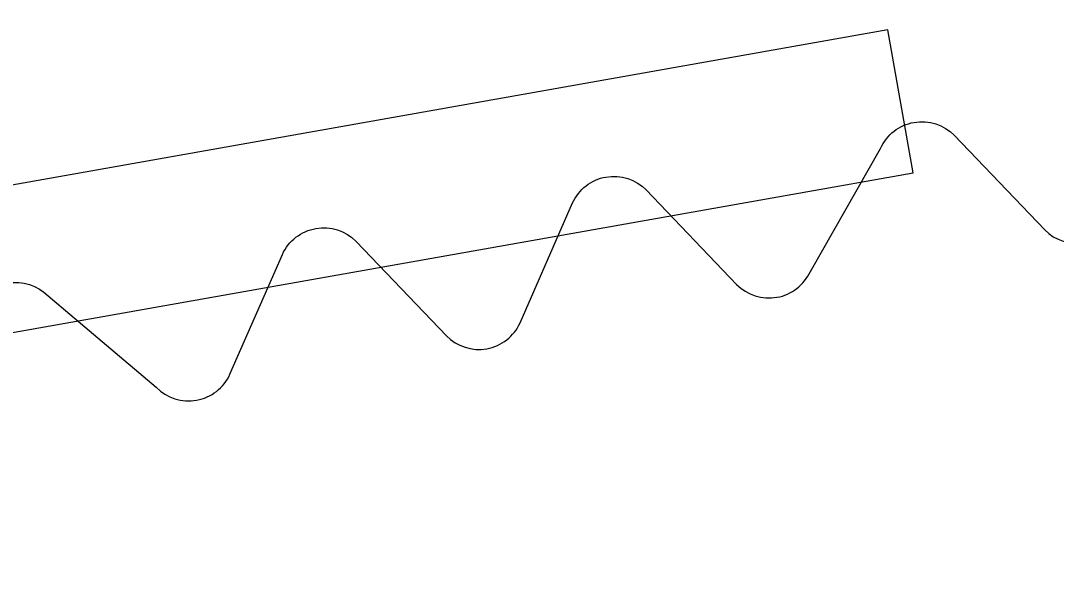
# Model space of a CAD drawing. Header units: millimetres. Extents: x -391859 to 9713180, y -178574 to 166066.
# Drawn here: x -194438.03 to -194431.06, y 106329.3 to 106333.09 of the extents above; entities that cross this region are included whole.
import ezdxf
from ezdxf import colors
from ezdxf.entities.mleader import LeaderData, LeaderLine
from ezdxf.math import Vec2, Vec3

# ---------------------------------------------------------------- set-up
doc = ezdxf.new("R2010")
doc.units = ezdxf.units.MM
doc.header["$MEASUREMENT"] = 0
doc.layers.get('0').update_dxf_attribs({"lineweight": 9})
for name, color, linetype, lineweight in [('_АР ТЕКСТ', 7, 'Continuous', 25), ('АР_Отметки', 7, 'Continuous', 15), ('АР_Размеры', 7, 'Continuous', 9), ('АР_Сущ Несущая стена', 7, 'Continuous', 30)]:
    doc.layers.add(name, color=color, linetype=linetype, lineweight=lineweight)
doc.styles.add('ISOCPEUR', font='isocpeur.ttf', dxfattribs={"width": 0.7})

# ---------------------------------------------------------------- blocks, each defined once
blk = doc.blocks.new('_DotSmall')
at = {"color": 0, "linetype": 'ByBlock', "const_width": 0.5}
blk.add_lwpolyline([(-0.0625, 0, 1), (0.0625, 0, 1)], format="xyb", close=True, dxfattribs=at)

msp = doc.modelspace()

# ---------------------------------------------------------------- linework, layer by layer
at = {"layer": 'АР_Размеры'}
msp.add_lwpolyline([(-194482.3039, 106323.16), (-194432.0231, 106332.0716), (-194432.1934, 106333.0321), (-194482.4741, 106324.1205)], close=True, dxfattribs=at)
msp.add_lwpolyline([(-194482.3039, 106323.16), (-194432.0231, 106332.0716), (-194432.1934, 106333.0321), (-194482.4741, 106324.1205)], close=True, dxfattribs=at)
msp.add_lwpolyline([(-194482.3039, 106323.16), (-194432.0231, 106332.0716), (-194432.1934, 106333.0321), (-194482.4741, 106324.1205)], close=True, dxfattribs=at)
msp.add_lwpolyline([(-194482.3039, 106323.16), (-194432.0231, 106332.0716), (-194432.1934, 106333.0321), (-194482.4741, 106324.1205)], close=True, dxfattribs=at)
msp.add_lwpolyline([(-194482.3039, 106323.16), (-194432.0231, 106332.0716), (-194432.1934, 106333.0321), (-194482.4741, 106324.1205)], close=True, dxfattribs=at)
msp.add_lwpolyline([(-194482.3039, 106323.16), (-194432.0231, 106332.0716), (-194432.1934, 106333.0321), (-194482.4741, 106324.1205)], close=True, dxfattribs=at)
msp.add_lwpolyline([(-194482.3039, 106323.16), (-194432.0231, 106332.0716), (-194432.1934, 106333.0321), (-194482.4741, 106324.1205)], close=True, dxfattribs=at)
msp.add_lwpolyline([(-194482.3039, 106323.16), (-194432.0231, 106332.0716), (-194432.1934, 106333.0321), (-194482.4741, 106324.1205)], close=True, dxfattribs=at)
msp.add_lwpolyline([(-194482.3039, 106323.16), (-194432.0231, 106332.0716), (-194432.1934, 106333.0321), (-194482.4741, 106324.1205)], close=True, dxfattribs=at)
msp.add_lwpolyline([(-194482.3039, 106323.16), (-194432.0231, 106332.0716), (-194432.1934, 106333.0321), (-194482.4741, 106324.1205)], close=True, dxfattribs=at)
msp.add_lwpolyline([(-194482.3039, 106323.16), (-194432.0231, 106332.0716), (-194432.1934, 106333.0321), (-194482.4741, 106324.1205)], close=True, dxfattribs=at)
msp.add_lwpolyline([(-194482.3039, 106323.16), (-194432.0231, 106332.0716), (-194432.1934, 106333.0321), (-194482.4741, 106324.1205)], close=True, dxfattribs=at)
msp.add_lwpolyline([(-194482.3039, 106323.16), (-194432.0231, 106332.0716), (-194432.1934, 106333.0321), (-194482.4741, 106324.1205)], close=True, dxfattribs=at)
msp.add_lwpolyline([(-194482.3039, 106323.16), (-194432.0231, 106332.0716), (-194432.1934, 106333.0321), (-194482.4741, 106324.1205)], close=True, dxfattribs=at)
msp.add_lwpolyline([(-194482.3039, 106323.16), (-194432.0231, 106332.0716), (-194432.1934, 106333.0321), (-194482.4741, 106324.1205)], close=True, dxfattribs=at)
msp.add_lwpolyline([(-194482.3039, 106323.16), (-194432.0231, 106332.0716), (-194432.1934, 106333.0321), (-194482.4741, 106324.1205)], close=True, dxfattribs=at)
msp.add_lwpolyline([(-194482.3039, 106323.16), (-194432.0231, 106332.0716), (-194432.1934, 106333.0321), (-194482.4741, 106324.1205)], close=True, dxfattribs=at)
msp.add_lwpolyline([(-194482.3039, 106323.16), (-194432.0231, 106332.0716), (-194432.1934, 106333.0321), (-194482.4741, 106324.1205)], close=True, dxfattribs=at)
msp.add_lwpolyline([(-194482.3039, 106323.16), (-194432.0231, 106332.0716), (-194432.1934, 106333.0321), (-194482.4741, 106324.1205)], close=True, dxfattribs=at)
msp.add_lwpolyline([(-194482.3039, 106323.16), (-194432.0231, 106332.0716), (-194432.1934, 106333.0321), (-194482.4741, 106324.1205)], close=True, dxfattribs=at)
msp.add_lwpolyline([(-194482.3039, 106323.16), (-194432.0231, 106332.0716), (-194432.1934, 106333.0321), (-194482.4741, 106324.1205)], close=True, dxfattribs=at)
msp.add_lwpolyline([(-194482.3039, 106323.16), (-194432.0231, 106332.0716), (-194432.1934, 106333.0321), (-194482.4741, 106324.1205)], close=True, dxfattribs=at)
msp.add_lwpolyline([(-194482.3039, 106323.16), (-194432.0231, 106332.0716), (-194432.1934, 106333.0321), (-194482.4741, 106324.1205)], close=True, dxfattribs=at)
msp.add_lwpolyline([(-194482.3039, 106323.16), (-194432.0231, 106332.0716), (-194432.1934, 106333.0321), (-194482.4741, 106324.1205)], close=True, dxfattribs=at)
msp.add_lwpolyline([(-194482.3039, 106323.16), (-194432.0231, 106332.0716), (-194432.1934, 106333.0321), (-194482.4741, 106324.1205)], close=True, dxfattribs=at)
msp.add_lwpolyline([(-194482.3039, 106323.16), (-194432.0231, 106332.0716), (-194432.1934, 106333.0321), (-194482.4741, 106324.1205)], close=True, dxfattribs=at)
msp.add_lwpolyline([(-194482.3039, 106323.16), (-194432.0231, 106332.0716), (-194432.1934, 106333.0321), (-194482.4741, 106324.1205)], close=True, dxfattribs=at)
msp.add_lwpolyline([(-194482.3039, 106323.16), (-194432.0231, 106332.0716), (-194432.1934, 106333.0321), (-194482.4741, 106324.1205)], close=True, dxfattribs=at)
msp.add_lwpolyline([(-194482.3039, 106323.16), (-194432.0231, 106332.0716), (-194432.1934, 106333.0321), (-194482.4741, 106324.1205)], close=True, dxfattribs=at)
msp.add_lwpolyline([(-194482.3039, 106323.16), (-194432.0231, 106332.0716), (-194432.1934, 106333.0321), (-194482.4741, 106324.1205)], close=True, dxfattribs=at)
msp.add_lwpolyline([(-194482.3039, 106323.16), (-194432.0231, 106332.0716), (-194432.1934, 106333.0321), (-194482.4741, 106324.1205)], close=True, dxfattribs=at)
msp.add_lwpolyline([(-194482.3039, 106323.16), (-194432.0231, 106332.0716), (-194432.1934, 106333.0321), (-194482.4741, 106324.1205)], close=True, dxfattribs=at)
msp.add_lwpolyline([(-194482.3039, 106323.16), (-194432.0231, 106332.0716), (-194432.1934, 106333.0321), (-194482.4741, 106324.1205)], close=True, dxfattribs=at)
msp.add_lwpolyline([(-194482.3039, 106323.16), (-194432.0231, 106332.0716), (-194432.1934, 106333.0321), (-194482.4741, 106324.1205)], close=True, dxfattribs=at)
msp.add_lwpolyline([(-194482.3039, 106323.16), (-194432.0231, 106332.0716), (-194432.1934, 106333.0321), (-194482.4741, 106324.1205)], close=True, dxfattribs=at)
msp.add_lwpolyline([(-194482.3039, 106323.16), (-194432.0231, 106332.0716), (-194432.1934, 106333.0321), (-194482.4741, 106324.1205)], close=True, dxfattribs=at)
msp.add_lwpolyline([(-194482.3039, 106323.16), (-194432.0231, 106332.0716), (-194432.1934, 106333.0321), (-194482.4741, 106324.1205)], close=True, dxfattribs=at)
msp.add_lwpolyline([(-194482.3039, 106323.16), (-194432.0231, 106332.0716), (-194432.1934, 106333.0321), (-194482.4741, 106324.1205)], close=True, dxfattribs=at)
msp.add_lwpolyline([(-194482.3039, 106323.16), (-194432.0231, 106332.0716), (-194432.1934, 106333.0321), (-194482.4741, 106324.1205)], close=True, dxfattribs=at)
msp.add_lwpolyline([(-194482.3039, 106323.16), (-194432.0231, 106332.0716), (-194432.1934, 106333.0321), (-194482.4741, 106324.1205)], close=True, dxfattribs=at)
msp.add_lwpolyline([(-194482.3039, 106323.16), (-194432.0231, 106332.0716), (-194432.1934, 106333.0321), (-194482.4741, 106324.1205)], close=True, dxfattribs=at)
msp.add_lwpolyline([(-194482.3039, 106323.16), (-194432.0231, 106332.0716), (-194432.1934, 106333.0321), (-194482.4741, 106324.1205)], close=True, dxfattribs=at)
msp.add_lwpolyline([(-194482.3039, 106323.16), (-194432.0231, 106332.0716), (-194432.1934, 106333.0321), (-194482.4741, 106324.1205)], close=True, dxfattribs=at)
msp.add_lwpolyline([(-194482.3039, 106323.16), (-194432.0231, 106332.0716), (-194432.1934, 106333.0321), (-194482.4741, 106324.1205)], close=True, dxfattribs=at)
msp.add_lwpolyline([(-194482.3039, 106323.16), (-194432.0231, 106332.0716), (-194432.1934, 106333.0321), (-194482.4741, 106324.1205)], close=True, dxfattribs=at)
msp.add_lwpolyline([(-194482.3039, 106323.16), (-194432.0231, 106332.0716), (-194432.1934, 106333.0321), (-194482.4741, 106324.1205)], close=True, dxfattribs=at)
msp.add_lwpolyline([(-194482.3039, 106323.16), (-194432.0231, 106332.0716), (-194432.1934, 106333.0321), (-194482.4741, 106324.1205)], close=True, dxfattribs=at)
msp.add_lwpolyline([(-194482.3039, 106323.16), (-194432.0231, 106332.0716), (-194432.1934, 106333.0321), (-194482.4741, 106324.1205)], close=True, dxfattribs=at)
msp.add_lwpolyline([(-194482.3039, 106323.16), (-194432.0231, 106332.0716), (-194432.1934, 106333.0321), (-194482.4741, 106324.1205)], close=True, dxfattribs=at)
msp.add_lwpolyline([(-194482.3039, 106323.16), (-194432.0231, 106332.0716), (-194432.1934, 106333.0321), (-194482.4741, 106324.1205)], close=True, dxfattribs=at)
msp.add_lwpolyline([(-194482.3039, 106323.16), (-194432.0231, 106332.0716), (-194432.1934, 106333.0321), (-194482.4741, 106324.1205)], close=True, dxfattribs=at)
msp.add_lwpolyline([(-194482.3039, 106323.16), (-194432.0231, 106332.0716), (-194432.1934, 106333.0321), (-194482.4741, 106324.1205)], close=True, dxfattribs=at)
msp.add_lwpolyline([(-194482.3039, 106323.16), (-194432.0231, 106332.0716), (-194432.1934, 106333.0321), (-194482.4741, 106324.1205)], close=True, dxfattribs=at)
msp.add_lwpolyline([(-194482.3039, 106323.16), (-194432.0231, 106332.0716), (-194432.1934, 106333.0321), (-194482.4741, 106324.1205)], close=True, dxfattribs=at)
msp.add_lwpolyline([(-194482.3039, 106323.16), (-194432.0231, 106332.0716), (-194432.1934, 106333.0321), (-194482.4741, 106324.1205)], close=True, dxfattribs=at)
msp.add_lwpolyline([(-194482.3039, 106323.16), (-194432.0231, 106332.0716), (-194432.1934, 106333.0321), (-194482.4741, 106324.1205)], close=True, dxfattribs=at)
msp.add_lwpolyline([(-194482.3039, 106323.16), (-194432.0231, 106332.0716), (-194432.1934, 106333.0321), (-194482.4741, 106324.1205)], close=True, dxfattribs=at)
msp.add_lwpolyline([(-194482.3039, 106323.16), (-194432.0231, 106332.0716), (-194432.1934, 106333.0321), (-194482.4741, 106324.1205)], close=True, dxfattribs=at)
msp.add_lwpolyline([(-194482.3039, 106323.16), (-194432.0231, 106332.0716), (-194432.1934, 106333.0321), (-194482.4741, 106324.1205)], close=True, dxfattribs=at)
msp.add_lwpolyline([(-194482.3039, 106323.16), (-194432.0231, 106332.0716), (-194432.1934, 106333.0321), (-194482.4741, 106324.1205)], close=True, dxfattribs=at)
msp.add_lwpolyline([(-194482.3039, 106323.16), (-194432.0231, 106332.0716), (-194432.1934, 106333.0321), (-194482.4741, 106324.1205)], close=True, dxfattribs=at)
msp.add_lwpolyline([(-194482.3039, 106323.16), (-194432.0231, 106332.0716), (-194432.1934, 106333.0321), (-194482.4741, 106324.1205)], close=True, dxfattribs=at)
msp.add_lwpolyline([(-194482.3039, 106323.16), (-194432.0231, 106332.0716), (-194432.1934, 106333.0321), (-194482.4741, 106324.1205)], close=True, dxfattribs=at)
msp.add_lwpolyline([(-194482.3039, 106323.16), (-194432.0231, 106332.0716), (-194432.1934, 106333.0321), (-194482.4741, 106324.1205)], close=True, dxfattribs=at)
msp.add_lwpolyline([(-194482.3039, 106323.16), (-194432.0231, 106332.0716), (-194432.1934, 106333.0321), (-194482.4741, 106324.1205)], close=True, dxfattribs=at)
msp.add_lwpolyline([(-194482.3039, 106323.16), (-194432.0231, 106332.0716), (-194432.1934, 106333.0321), (-194482.4741, 106324.1205)], close=True, dxfattribs=at)
at = {"layer": 'АР_Размеры', "lineweight": 0, "ltscale": 100, "transparency": 33554687}
msp.add_lwpolyline([(-194438.3377, 106331.1559, -0.527868), (-194437.8422, 106331.2437), (-194437.1142, 106330.6298, 0.527868), (-194436.6186, 106330.7176), (-194436.2661, 106331.523, -0.527868), (-194435.7705, 106331.6109), (-194435.1627, 106330.9757, 0.527868), (-194434.6671, 106331.0635), (-194434.3145, 106331.8689, -0.527868), (-194433.8189, 106331.9568), (-194433.2111, 106331.3216, 0.527868), (-194432.7155, 106331.4094), (-194432.2429, 106332.2361, -0.527868), (-194431.7474, 106332.3239), (-194431.1395, 106331.6887, 0.527868), (-194430.6439, 106331.7766)], format="xyb", dxfattribs=at)
msp.add_lwpolyline([(-194438.3377, 106331.1559, -0.527868), (-194437.8422, 106331.2437), (-194437.1142, 106330.6298, 0.527868), (-194436.6186, 106330.7176), (-194436.2661, 106331.523, -0.527868), (-194435.7705, 106331.6109), (-194435.1627, 106330.9757, 0.527868), (-194434.6671, 106331.0635), (-194434.3145, 106331.8689, -0.527868), (-194433.8189, 106331.9568), (-194433.2111, 106331.3216, 0.527868), (-194432.7155, 106331.4094), (-194432.2429, 106332.2361, -0.527868), (-194431.7474, 106332.3239), (-194431.1395, 106331.6887, 0.527868), (-194430.6439, 106331.7766)], format="xyb", dxfattribs=at)
msp.add_lwpolyline([(-194438.3377, 106331.1559, -0.527868), (-194437.8422, 106331.2437), (-194437.1142, 106330.6298, 0.527868), (-194436.6186, 106330.7176), (-194436.2661, 106331.523, -0.527868), (-194435.7705, 106331.6109), (-194435.1627, 106330.9757, 0.527868), (-194434.6671, 106331.0635), (-194434.3145, 106331.8689, -0.527868), (-194433.8189, 106331.9568), (-194433.2111, 106331.3216, 0.527868), (-194432.7155, 106331.4094), (-194432.2429, 106332.2361, -0.527868), (-194431.7474, 106332.3239), (-194431.1395, 106331.6887, 0.527868), (-194430.6439, 106331.7766)], format="xyb", dxfattribs=at)
msp.add_lwpolyline([(-194438.3377, 106331.1559, -0.527868), (-194437.8422, 106331.2437), (-194437.1142, 106330.6298, 0.527868), (-194436.6186, 106330.7176), (-194436.2661, 106331.523, -0.527868), (-194435.7705, 106331.6109), (-194435.1627, 106330.9757, 0.527868), (-194434.6671, 106331.0635), (-194434.3145, 106331.8689, -0.527868), (-194433.8189, 106331.9568), (-194433.2111, 106331.3216, 0.527868), (-194432.7155, 106331.4094), (-194432.2429, 106332.2361, -0.527868), (-194431.7474, 106332.3239), (-194431.1395, 106331.6887, 0.527868), (-194430.6439, 106331.7766)], format="xyb", dxfattribs=at)
msp.add_lwpolyline([(-194438.3377, 106331.1559, -0.527868), (-194437.8422, 106331.2437), (-194437.1142, 106330.6298, 0.527868), (-194436.6186, 106330.7176), (-194436.2661, 106331.523, -0.527868), (-194435.7705, 106331.6109), (-194435.1627, 106330.9757, 0.527868), (-194434.6671, 106331.0635), (-194434.3145, 106331.8689, -0.527868), (-194433.8189, 106331.9568), (-194433.2111, 106331.3216, 0.527868), (-194432.7155, 106331.4094), (-194432.2429, 106332.2361, -0.527868), (-194431.7474, 106332.3239), (-194431.1395, 106331.6887, 0.527868), (-194430.6439, 106331.7766)], format="xyb", dxfattribs=at)
msp.add_lwpolyline([(-194438.3377, 106331.1559, -0.527868), (-194437.8422, 106331.2437), (-194437.1142, 106330.6298, 0.527868), (-194436.6186, 106330.7176), (-194436.2661, 106331.523, -0.527868), (-194435.7705, 106331.6109), (-194435.1627, 106330.9757, 0.527868), (-194434.6671, 106331.0635), (-194434.3145, 106331.8689, -0.527868), (-194433.8189, 106331.9568), (-194433.2111, 106331.3216, 0.527868), (-194432.7155, 106331.4094), (-194432.2429, 106332.2361, -0.527868), (-194431.7474, 106332.3239), (-194431.1395, 106331.6887, 0.527868), (-194430.6439, 106331.7766)], format="xyb", dxfattribs=at)
msp.add_lwpolyline([(-194438.3377, 106331.1559, -0.527868), (-194437.8422, 106331.2437), (-194437.1142, 106330.6298, 0.527868), (-194436.6186, 106330.7176), (-194436.2661, 106331.523, -0.527868), (-194435.7705, 106331.6109), (-194435.1627, 106330.9757, 0.527868), (-194434.6671, 106331.0635), (-194434.3145, 106331.8689, -0.527868), (-194433.8189, 106331.9568), (-194433.2111, 106331.3216, 0.527868), (-194432.7155, 106331.4094), (-194432.2429, 106332.2361, -0.527868), (-194431.7474, 106332.3239), (-194431.1395, 106331.6887, 0.527868), (-194430.6439, 106331.7766)], format="xyb", dxfattribs=at)
msp.add_lwpolyline([(-194438.3377, 106331.1559, -0.527868), (-194437.8422, 106331.2437), (-194437.1142, 106330.6298, 0.527868), (-194436.6186, 106330.7176), (-194436.2661, 106331.523, -0.527868), (-194435.7705, 106331.6109), (-194435.1627, 106330.9757, 0.527868), (-194434.6671, 106331.0635), (-194434.3145, 106331.8689, -0.527868), (-194433.8189, 106331.9568), (-194433.2111, 106331.3216, 0.527868), (-194432.7155, 106331.4094), (-194432.2429, 106332.2361, -0.527868), (-194431.7474, 106332.3239), (-194431.1395, 106331.6887, 0.527868), (-194430.6439, 106331.7766)], format="xyb", dxfattribs=at)
msp.add_lwpolyline([(-194438.3377, 106331.1559, -0.527868), (-194437.8422, 106331.2437), (-194437.1142, 106330.6298, 0.527868), (-194436.6186, 106330.7176), (-194436.2661, 106331.523, -0.527868), (-194435.7705, 106331.6109), (-194435.1627, 106330.9757, 0.527868), (-194434.6671, 106331.0635), (-194434.3145, 106331.8689, -0.527868), (-194433.8189, 106331.9568), (-194433.2111, 106331.3216, 0.527868), (-194432.7155, 106331.4094), (-194432.2429, 106332.2361, -0.527868), (-194431.7474, 106332.3239), (-194431.1395, 106331.6887, 0.527868), (-194430.6439, 106331.7766)], format="xyb", dxfattribs=at)
msp.add_lwpolyline([(-194438.3377, 106331.1559, -0.527868), (-194437.8422, 106331.2437), (-194437.1142, 106330.6298, 0.527868), (-194436.6186, 106330.7176), (-194436.2661, 106331.523, -0.527868), (-194435.7705, 106331.6109), (-194435.1627, 106330.9757, 0.527868), (-194434.6671, 106331.0635), (-194434.3145, 106331.8689, -0.527868), (-194433.8189, 106331.9568), (-194433.2111, 106331.3216, 0.527868), (-194432.7155, 106331.4094), (-194432.2429, 106332.2361, -0.527868), (-194431.7474, 106332.3239), (-194431.1395, 106331.6887, 0.527868), (-194430.6439, 106331.7766)], format="xyb", dxfattribs=at)
msp.add_lwpolyline([(-194438.3377, 106331.1559, -0.527868), (-194437.8422, 106331.2437), (-194437.1142, 106330.6298, 0.527868), (-194436.6186, 106330.7176), (-194436.2661, 106331.523, -0.527868), (-194435.7705, 106331.6109), (-194435.1627, 106330.9757, 0.527868), (-194434.6671, 106331.0635), (-194434.3145, 106331.8689, -0.527868), (-194433.8189, 106331.9568), (-194433.2111, 106331.3216, 0.527868), (-194432.7155, 106331.4094), (-194432.2429, 106332.2361, -0.527868), (-194431.7474, 106332.3239), (-194431.1395, 106331.6887, 0.527868), (-194430.6439, 106331.7766)], format="xyb", dxfattribs=at)
msp.add_lwpolyline([(-194438.3377, 106331.1559, -0.527868), (-194437.8422, 106331.2437), (-194437.1142, 106330.6298, 0.527868), (-194436.6186, 106330.7176), (-194436.2661, 106331.523, -0.527868), (-194435.7705, 106331.6109), (-194435.1627, 106330.9757, 0.527868), (-194434.6671, 106331.0635), (-194434.3145, 106331.8689, -0.527868), (-194433.8189, 106331.9568), (-194433.2111, 106331.3216, 0.527868), (-194432.7155, 106331.4094), (-194432.2429, 106332.2361, -0.527868), (-194431.7474, 106332.3239), (-194431.1395, 106331.6887, 0.527868), (-194430.6439, 106331.7766)], format="xyb", dxfattribs=at)
msp.add_lwpolyline([(-194438.3377, 106331.1559, -0.527868), (-194437.8422, 106331.2437), (-194437.1142, 106330.6298, 0.527868), (-194436.6186, 106330.7176), (-194436.2661, 106331.523, -0.527868), (-194435.7705, 106331.6109), (-194435.1627, 106330.9757, 0.527868), (-194434.6671, 106331.0635), (-194434.3145, 106331.8689, -0.527868), (-194433.8189, 106331.9568), (-194433.2111, 106331.3216, 0.527868), (-194432.7155, 106331.4094), (-194432.2429, 106332.2361, -0.527868), (-194431.7474, 106332.3239), (-194431.1395, 106331.6887, 0.527868), (-194430.6439, 106331.7766)], format="xyb", dxfattribs=at)
msp.add_lwpolyline([(-194438.3377, 106331.1559, -0.527868), (-194437.8422, 106331.2437), (-194437.1142, 106330.6298, 0.527868), (-194436.6186, 106330.7176), (-194436.2661, 106331.523, -0.527868), (-194435.7705, 106331.6109), (-194435.1627, 106330.9757, 0.527868), (-194434.6671, 106331.0635), (-194434.3145, 106331.8689, -0.527868), (-194433.8189, 106331.9568), (-194433.2111, 106331.3216, 0.527868), (-194432.7155, 106331.4094), (-194432.2429, 106332.2361, -0.527868), (-194431.7474, 106332.3239), (-194431.1395, 106331.6887, 0.527868), (-194430.6439, 106331.7766)], format="xyb", dxfattribs=at)
msp.add_lwpolyline([(-194438.3377, 106331.1559, -0.527868), (-194437.8422, 106331.2437), (-194437.1142, 106330.6298, 0.527868), (-194436.6186, 106330.7176), (-194436.2661, 106331.523, -0.527868), (-194435.7705, 106331.6109), (-194435.1627, 106330.9757, 0.527868), (-194434.6671, 106331.0635), (-194434.3145, 106331.8689, -0.527868), (-194433.8189, 106331.9568), (-194433.2111, 106331.3216, 0.527868), (-194432.7155, 106331.4094), (-194432.2429, 106332.2361, -0.527868), (-194431.7474, 106332.3239), (-194431.1395, 106331.6887, 0.527868), (-194430.6439, 106331.7766)], format="xyb", dxfattribs=at)
msp.add_lwpolyline([(-194438.3377, 106331.1559, -0.527868), (-194437.8422, 106331.2437), (-194437.1142, 106330.6298, 0.527868), (-194436.6186, 106330.7176), (-194436.2661, 106331.523, -0.527868), (-194435.7705, 106331.6109), (-194435.1627, 106330.9757, 0.527868), (-194434.6671, 106331.0635), (-194434.3145, 106331.8689, -0.527868), (-194433.8189, 106331.9568), (-194433.2111, 106331.3216, 0.527868), (-194432.7155, 106331.4094), (-194432.2429, 106332.2361, -0.527868), (-194431.7474, 106332.3239), (-194431.1395, 106331.6887, 0.527868), (-194430.6439, 106331.7766)], format="xyb", dxfattribs=at)
msp.add_lwpolyline([(-194438.3377, 106331.1559, -0.527868), (-194437.8422, 106331.2437), (-194437.1142, 106330.6298, 0.527868), (-194436.6186, 106330.7176), (-194436.2661, 106331.523, -0.527868), (-194435.7705, 106331.6109), (-194435.1627, 106330.9757, 0.527868), (-194434.6671, 106331.0635), (-194434.3145, 106331.8689, -0.527868), (-194433.8189, 106331.9568), (-194433.2111, 106331.3216, 0.527868), (-194432.7155, 106331.4094), (-194432.2429, 106332.2361, -0.527868), (-194431.7474, 106332.3239), (-194431.1395, 106331.6887, 0.527868), (-194430.6439, 106331.7766)], format="xyb", dxfattribs=at)
msp.add_lwpolyline([(-194438.3377, 106331.1559, -0.527868), (-194437.8422, 106331.2437), (-194437.1142, 106330.6298, 0.527868), (-194436.6186, 106330.7176), (-194436.2661, 106331.523, -0.527868), (-194435.7705, 106331.6109), (-194435.1627, 106330.9757, 0.527868), (-194434.6671, 106331.0635), (-194434.3145, 106331.8689, -0.527868), (-194433.8189, 106331.9568), (-194433.2111, 106331.3216, 0.527868), (-194432.7155, 106331.4094), (-194432.2429, 106332.2361, -0.527868), (-194431.7474, 106332.3239), (-194431.1395, 106331.6887, 0.527868), (-194430.6439, 106331.7766)], format="xyb", dxfattribs=at)
msp.add_lwpolyline([(-194438.3377, 106331.1559, -0.527868), (-194437.8422, 106331.2437), (-194437.1142, 106330.6298, 0.527868), (-194436.6186, 106330.7176), (-194436.2661, 106331.523, -0.527868), (-194435.7705, 106331.6109), (-194435.1627, 106330.9757, 0.527868), (-194434.6671, 106331.0635), (-194434.3145, 106331.8689, -0.527868), (-194433.8189, 106331.9568), (-194433.2111, 106331.3216, 0.527868), (-194432.7155, 106331.4094), (-194432.2429, 106332.2361, -0.527868), (-194431.7474, 106332.3239), (-194431.1395, 106331.6887, 0.527868), (-194430.6439, 106331.7766)], format="xyb", dxfattribs=at)
msp.add_lwpolyline([(-194438.3377, 106331.1559, -0.527868), (-194437.8422, 106331.2437), (-194437.1142, 106330.6298, 0.527868), (-194436.6186, 106330.7176), (-194436.2661, 106331.523, -0.527868), (-194435.7705, 106331.6109), (-194435.1627, 106330.9757, 0.527868), (-194434.6671, 106331.0635), (-194434.3145, 106331.8689, -0.527868), (-194433.8189, 106331.9568), (-194433.2111, 106331.3216, 0.527868), (-194432.7155, 106331.4094), (-194432.2429, 106332.2361, -0.527868), (-194431.7474, 106332.3239), (-194431.1395, 106331.6887, 0.527868), (-194430.6439, 106331.7766)], format="xyb", dxfattribs=at)
msp.add_lwpolyline([(-194438.3377, 106331.1559, -0.527868), (-194437.8422, 106331.2437), (-194437.1142, 106330.6298, 0.527868), (-194436.6186, 106330.7176), (-194436.2661, 106331.523, -0.527868), (-194435.7705, 106331.6109), (-194435.1627, 106330.9757, 0.527868), (-194434.6671, 106331.0635), (-194434.3145, 106331.8689, -0.527868), (-194433.8189, 106331.9568), (-194433.2111, 106331.3216, 0.527868), (-194432.7155, 106331.4094), (-194432.2429, 106332.2361, -0.527868), (-194431.7474, 106332.3239), (-194431.1395, 106331.6887, 0.527868), (-194430.6439, 106331.7766)], format="xyb", dxfattribs=at)
msp.add_lwpolyline([(-194438.3377, 106331.1559, -0.527868), (-194437.8422, 106331.2437), (-194437.1142, 106330.6298, 0.527868), (-194436.6186, 106330.7176), (-194436.2661, 106331.523, -0.527868), (-194435.7705, 106331.6109), (-194435.1627, 106330.9757, 0.527868), (-194434.6671, 106331.0635), (-194434.3145, 106331.8689, -0.527868), (-194433.8189, 106331.9568), (-194433.2111, 106331.3216, 0.527868), (-194432.7155, 106331.4094), (-194432.2429, 106332.2361, -0.527868), (-194431.7474, 106332.3239), (-194431.1395, 106331.6887, 0.527868), (-194430.6439, 106331.7766)], format="xyb", dxfattribs=at)
msp.add_lwpolyline([(-194438.3377, 106331.1559, -0.527868), (-194437.8422, 106331.2437), (-194437.1142, 106330.6298, 0.527868), (-194436.6186, 106330.7176), (-194436.2661, 106331.523, -0.527868), (-194435.7705, 106331.6109), (-194435.1627, 106330.9757, 0.527868), (-194434.6671, 106331.0635), (-194434.3145, 106331.8689, -0.527868), (-194433.8189, 106331.9568), (-194433.2111, 106331.3216, 0.527868), (-194432.7155, 106331.4094), (-194432.2429, 106332.2361, -0.527868), (-194431.7474, 106332.3239), (-194431.1395, 106331.6887, 0.527868), (-194430.6439, 106331.7766)], format="xyb", dxfattribs=at)
msp.add_lwpolyline([(-194438.3377, 106331.1559, -0.527868), (-194437.8422, 106331.2437), (-194437.1142, 106330.6298, 0.527868), (-194436.6186, 106330.7176), (-194436.2661, 106331.523, -0.527868), (-194435.7705, 106331.6109), (-194435.1627, 106330.9757, 0.527868), (-194434.6671, 106331.0635), (-194434.3145, 106331.8689, -0.527868), (-194433.8189, 106331.9568), (-194433.2111, 106331.3216, 0.527868), (-194432.7155, 106331.4094), (-194432.2429, 106332.2361, -0.527868), (-194431.7474, 106332.3239), (-194431.1395, 106331.6887, 0.527868), (-194430.6439, 106331.7766)], format="xyb", dxfattribs=at)
msp.add_lwpolyline([(-194438.3377, 106331.1559, -0.527868), (-194437.8422, 106331.2437), (-194437.1142, 106330.6298, 0.527868), (-194436.6186, 106330.7176), (-194436.2661, 106331.523, -0.527868), (-194435.7705, 106331.6109), (-194435.1627, 106330.9757, 0.527868), (-194434.6671, 106331.0635), (-194434.3145, 106331.8689, -0.527868), (-194433.8189, 106331.9568), (-194433.2111, 106331.3216, 0.527868), (-194432.7155, 106331.4094), (-194432.2429, 106332.2361, -0.527868), (-194431.7474, 106332.3239), (-194431.1395, 106331.6887, 0.527868), (-194430.6439, 106331.7766)], format="xyb", dxfattribs=at)
msp.add_lwpolyline([(-194438.3377, 106331.1559, -0.527868), (-194437.8422, 106331.2437), (-194437.1142, 106330.6298, 0.527868), (-194436.6186, 106330.7176), (-194436.2661, 106331.523, -0.527868), (-194435.7705, 106331.6109), (-194435.1627, 106330.9757, 0.527868), (-194434.6671, 106331.0635), (-194434.3145, 106331.8689, -0.527868), (-194433.8189, 106331.9568), (-194433.2111, 106331.3216, 0.527868), (-194432.7155, 106331.4094), (-194432.2429, 106332.2361, -0.527868), (-194431.7474, 106332.3239), (-194431.1395, 106331.6887, 0.527868), (-194430.6439, 106331.7766)], format="xyb", dxfattribs=at)
msp.add_lwpolyline([(-194438.3377, 106331.1559, -0.527868), (-194437.8422, 106331.2437), (-194437.1142, 106330.6298, 0.527868), (-194436.6186, 106330.7176), (-194436.2661, 106331.523, -0.527868), (-194435.7705, 106331.6109), (-194435.1627, 106330.9757, 0.527868), (-194434.6671, 106331.0635), (-194434.3145, 106331.8689, -0.527868), (-194433.8189, 106331.9568), (-194433.2111, 106331.3216, 0.527868), (-194432.7155, 106331.4094), (-194432.2429, 106332.2361, -0.527868), (-194431.7474, 106332.3239), (-194431.1395, 106331.6887, 0.527868), (-194430.6439, 106331.7766)], format="xyb", dxfattribs=at)
msp.add_lwpolyline([(-194438.3377, 106331.1559, -0.527868), (-194437.8422, 106331.2437), (-194437.1142, 106330.6298, 0.527868), (-194436.6186, 106330.7176), (-194436.2661, 106331.523, -0.527868), (-194435.7705, 106331.6109), (-194435.1627, 106330.9757, 0.527868), (-194434.6671, 106331.0635), (-194434.3145, 106331.8689, -0.527868), (-194433.8189, 106331.9568), (-194433.2111, 106331.3216, 0.527868), (-194432.7155, 106331.4094), (-194432.2429, 106332.2361, -0.527868), (-194431.7474, 106332.3239), (-194431.1395, 106331.6887, 0.527868), (-194430.6439, 106331.7766)], format="xyb", dxfattribs=at)
msp.add_lwpolyline([(-194438.3377, 106331.1559, -0.527868), (-194437.8422, 106331.2437), (-194437.1142, 106330.6298, 0.527868), (-194436.6186, 106330.7176), (-194436.2661, 106331.523, -0.527868), (-194435.7705, 106331.6109), (-194435.1627, 106330.9757, 0.527868), (-194434.6671, 106331.0635), (-194434.3145, 106331.8689, -0.527868), (-194433.8189, 106331.9568), (-194433.2111, 106331.3216, 0.527868), (-194432.7155, 106331.4094), (-194432.2429, 106332.2361, -0.527868), (-194431.7474, 106332.3239), (-194431.1395, 106331.6887, 0.527868), (-194430.6439, 106331.7766)], format="xyb", dxfattribs=at)
msp.add_lwpolyline([(-194438.3377, 106331.1559, -0.527868), (-194437.8422, 106331.2437), (-194437.1142, 106330.6298, 0.527868), (-194436.6186, 106330.7176), (-194436.2661, 106331.523, -0.527868), (-194435.7705, 106331.6109), (-194435.1627, 106330.9757, 0.527868), (-194434.6671, 106331.0635), (-194434.3145, 106331.8689, -0.527868), (-194433.8189, 106331.9568), (-194433.2111, 106331.3216, 0.527868), (-194432.7155, 106331.4094), (-194432.2429, 106332.2361, -0.527868), (-194431.7474, 106332.3239), (-194431.1395, 106331.6887, 0.527868), (-194430.6439, 106331.7766)], format="xyb", dxfattribs=at)
msp.add_lwpolyline([(-194438.3377, 106331.1559, -0.527868), (-194437.8422, 106331.2437), (-194437.1142, 106330.6298, 0.527868), (-194436.6186, 106330.7176), (-194436.2661, 106331.523, -0.527868), (-194435.7705, 106331.6109), (-194435.1627, 106330.9757, 0.527868), (-194434.6671, 106331.0635), (-194434.3145, 106331.8689, -0.527868), (-194433.8189, 106331.9568), (-194433.2111, 106331.3216, 0.527868), (-194432.7155, 106331.4094), (-194432.2429, 106332.2361, -0.527868), (-194431.7474, 106332.3239), (-194431.1395, 106331.6887, 0.527868), (-194430.6439, 106331.7766)], format="xyb", dxfattribs=at)
msp.add_lwpolyline([(-194438.3377, 106331.1559, -0.527868), (-194437.8422, 106331.2437), (-194437.1142, 106330.6298, 0.527868), (-194436.6186, 106330.7176), (-194436.2661, 106331.523, -0.527868), (-194435.7705, 106331.6109), (-194435.1627, 106330.9757, 0.527868), (-194434.6671, 106331.0635), (-194434.3145, 106331.8689, -0.527868), (-194433.8189, 106331.9568), (-194433.2111, 106331.3216, 0.527868), (-194432.7155, 106331.4094), (-194432.2429, 106332.2361, -0.527868), (-194431.7474, 106332.3239), (-194431.1395, 106331.6887, 0.527868), (-194430.6439, 106331.7766)], format="xyb", dxfattribs=at)
msp.add_lwpolyline([(-194438.3377, 106331.1559, -0.527868), (-194437.8422, 106331.2437), (-194437.1142, 106330.6298, 0.527868), (-194436.6186, 106330.7176), (-194436.2661, 106331.523, -0.527868), (-194435.7705, 106331.6109), (-194435.1627, 106330.9757, 0.527868), (-194434.6671, 106331.0635), (-194434.3145, 106331.8689, -0.527868), (-194433.8189, 106331.9568), (-194433.2111, 106331.3216, 0.527868), (-194432.7155, 106331.4094), (-194432.2429, 106332.2361, -0.527868), (-194431.7474, 106332.3239), (-194431.1395, 106331.6887, 0.527868), (-194430.6439, 106331.7766)], format="xyb", dxfattribs=at)
msp.add_lwpolyline([(-194438.3377, 106331.1559, -0.527868), (-194437.8422, 106331.2437), (-194437.1142, 106330.6298, 0.527868), (-194436.6186, 106330.7176), (-194436.2661, 106331.523, -0.527868), (-194435.7705, 106331.6109), (-194435.1627, 106330.9757, 0.527868), (-194434.6671, 106331.0635), (-194434.3145, 106331.8689, -0.527868), (-194433.8189, 106331.9568), (-194433.2111, 106331.3216, 0.527868), (-194432.7155, 106331.4094), (-194432.2429, 106332.2361, -0.527868), (-194431.7474, 106332.3239), (-194431.1395, 106331.6887, 0.527868), (-194430.6439, 106331.7766)], format="xyb", dxfattribs=at)
msp.add_lwpolyline([(-194438.3377, 106331.1559, -0.527868), (-194437.8422, 106331.2437), (-194437.1142, 106330.6298, 0.527868), (-194436.6186, 106330.7176), (-194436.2661, 106331.523, -0.527868), (-194435.7705, 106331.6109), (-194435.1627, 106330.9757, 0.527868), (-194434.6671, 106331.0635), (-194434.3145, 106331.8689, -0.527868), (-194433.8189, 106331.9568), (-194433.2111, 106331.3216, 0.527868), (-194432.7155, 106331.4094), (-194432.2429, 106332.2361, -0.527868), (-194431.7474, 106332.3239), (-194431.1395, 106331.6887, 0.527868), (-194430.6439, 106331.7766)], format="xyb", dxfattribs=at)
msp.add_lwpolyline([(-194438.3377, 106331.1559, -0.527868), (-194437.8422, 106331.2437), (-194437.1142, 106330.6298, 0.527868), (-194436.6186, 106330.7176), (-194436.2661, 106331.523, -0.527868), (-194435.7705, 106331.6109), (-194435.1627, 106330.9757, 0.527868), (-194434.6671, 106331.0635), (-194434.3145, 106331.8689, -0.527868), (-194433.8189, 106331.9568), (-194433.2111, 106331.3216, 0.527868), (-194432.7155, 106331.4094), (-194432.2429, 106332.2361, -0.527868), (-194431.7474, 106332.3239), (-194431.1395, 106331.6887, 0.527868), (-194430.6439, 106331.7766)], format="xyb", dxfattribs=at)
msp.add_lwpolyline([(-194438.3377, 106331.1559, -0.527868), (-194437.8422, 106331.2437), (-194437.1142, 106330.6298, 0.527868), (-194436.6186, 106330.7176), (-194436.2661, 106331.523, -0.527868), (-194435.7705, 106331.6109), (-194435.1627, 106330.9757, 0.527868), (-194434.6671, 106331.0635), (-194434.3145, 106331.8689, -0.527868), (-194433.8189, 106331.9568), (-194433.2111, 106331.3216, 0.527868), (-194432.7155, 106331.4094), (-194432.2429, 106332.2361, -0.527868), (-194431.7474, 106332.3239), (-194431.1395, 106331.6887, 0.527868), (-194430.6439, 106331.7766)], format="xyb", dxfattribs=at)
msp.add_lwpolyline([(-194438.3377, 106331.1559, -0.527868), (-194437.8422, 106331.2437), (-194437.1142, 106330.6298, 0.527868), (-194436.6186, 106330.7176), (-194436.2661, 106331.523, -0.527868), (-194435.7705, 106331.6109), (-194435.1627, 106330.9757, 0.527868), (-194434.6671, 106331.0635), (-194434.3145, 106331.8689, -0.527868), (-194433.8189, 106331.9568), (-194433.2111, 106331.3216, 0.527868), (-194432.7155, 106331.4094), (-194432.2429, 106332.2361, -0.527868), (-194431.7474, 106332.3239), (-194431.1395, 106331.6887, 0.527868), (-194430.6439, 106331.7766)], format="xyb", dxfattribs=at)
msp.add_lwpolyline([(-194438.3377, 106331.1559, -0.527868), (-194437.8422, 106331.2437), (-194437.1142, 106330.6298, 0.527868), (-194436.6186, 106330.7176), (-194436.2661, 106331.523, -0.527868), (-194435.7705, 106331.6109), (-194435.1627, 106330.9757, 0.527868), (-194434.6671, 106331.0635), (-194434.3145, 106331.8689, -0.527868), (-194433.8189, 106331.9568), (-194433.2111, 106331.3216, 0.527868), (-194432.7155, 106331.4094), (-194432.2429, 106332.2361, -0.527868), (-194431.7474, 106332.3239), (-194431.1395, 106331.6887, 0.527868), (-194430.6439, 106331.7766)], format="xyb", dxfattribs=at)
msp.add_lwpolyline([(-194438.3377, 106331.1559, -0.527868), (-194437.8422, 106331.2437), (-194437.1142, 106330.6298, 0.527868), (-194436.6186, 106330.7176), (-194436.2661, 106331.523, -0.527868), (-194435.7705, 106331.6109), (-194435.1627, 106330.9757, 0.527868), (-194434.6671, 106331.0635), (-194434.3145, 106331.8689, -0.527868), (-194433.8189, 106331.9568), (-194433.2111, 106331.3216, 0.527868), (-194432.7155, 106331.4094), (-194432.2429, 106332.2361, -0.527868), (-194431.7474, 106332.3239), (-194431.1395, 106331.6887, 0.527868), (-194430.6439, 106331.7766)], format="xyb", dxfattribs=at)
msp.add_lwpolyline([(-194438.3377, 106331.1559, -0.527868), (-194437.8422, 106331.2437), (-194437.1142, 106330.6298, 0.527868), (-194436.6186, 106330.7176), (-194436.2661, 106331.523, -0.527868), (-194435.7705, 106331.6109), (-194435.1627, 106330.9757, 0.527868), (-194434.6671, 106331.0635), (-194434.3145, 106331.8689, -0.527868), (-194433.8189, 106331.9568), (-194433.2111, 106331.3216, 0.527868), (-194432.7155, 106331.4094), (-194432.2429, 106332.2361, -0.527868), (-194431.7474, 106332.3239), (-194431.1395, 106331.6887, 0.527868), (-194430.6439, 106331.7766)], format="xyb", dxfattribs=at)
msp.add_lwpolyline([(-194438.3377, 106331.1559, -0.527868), (-194437.8422, 106331.2437), (-194437.1142, 106330.6298, 0.527868), (-194436.6186, 106330.7176), (-194436.2661, 106331.523, -0.527868), (-194435.7705, 106331.6109), (-194435.1627, 106330.9757, 0.527868), (-194434.6671, 106331.0635), (-194434.3145, 106331.8689, -0.527868), (-194433.8189, 106331.9568), (-194433.2111, 106331.3216, 0.527868), (-194432.7155, 106331.4094), (-194432.2429, 106332.2361, -0.527868), (-194431.7474, 106332.3239), (-194431.1395, 106331.6887, 0.527868), (-194430.6439, 106331.7766)], format="xyb", dxfattribs=at)
msp.add_lwpolyline([(-194438.3377, 106331.1559, -0.527868), (-194437.8422, 106331.2437), (-194437.1142, 106330.6298, 0.527868), (-194436.6186, 106330.7176), (-194436.2661, 106331.523, -0.527868), (-194435.7705, 106331.6109), (-194435.1627, 106330.9757, 0.527868), (-194434.6671, 106331.0635), (-194434.3145, 106331.8689, -0.527868), (-194433.8189, 106331.9568), (-194433.2111, 106331.3216, 0.527868), (-194432.7155, 106331.4094), (-194432.2429, 106332.2361, -0.527868), (-194431.7474, 106332.3239), (-194431.1395, 106331.6887, 0.527868), (-194430.6439, 106331.7766)], format="xyb", dxfattribs=at)
msp.add_lwpolyline([(-194438.3377, 106331.1559, -0.527868), (-194437.8422, 106331.2437), (-194437.1142, 106330.6298, 0.527868), (-194436.6186, 106330.7176), (-194436.2661, 106331.523, -0.527868), (-194435.7705, 106331.6109), (-194435.1627, 106330.9757, 0.527868), (-194434.6671, 106331.0635), (-194434.3145, 106331.8689, -0.527868), (-194433.8189, 106331.9568), (-194433.2111, 106331.3216, 0.527868), (-194432.7155, 106331.4094), (-194432.2429, 106332.2361, -0.527868), (-194431.7474, 106332.3239), (-194431.1395, 106331.6887, 0.527868), (-194430.6439, 106331.7766)], format="xyb", dxfattribs=at)
msp.add_lwpolyline([(-194438.3377, 106331.1559, -0.527868), (-194437.8422, 106331.2437), (-194437.1142, 106330.6298, 0.527868), (-194436.6186, 106330.7176), (-194436.2661, 106331.523, -0.527868), (-194435.7705, 106331.6109), (-194435.1627, 106330.9757, 0.527868), (-194434.6671, 106331.0635), (-194434.3145, 106331.8689, -0.527868), (-194433.8189, 106331.9568), (-194433.2111, 106331.3216, 0.527868), (-194432.7155, 106331.4094), (-194432.2429, 106332.2361, -0.527868), (-194431.7474, 106332.3239), (-194431.1395, 106331.6887, 0.527868), (-194430.6439, 106331.7766)], format="xyb", dxfattribs=at)
msp.add_lwpolyline([(-194438.3377, 106331.1559, -0.527868), (-194437.8422, 106331.2437), (-194437.1142, 106330.6298, 0.527868), (-194436.6186, 106330.7176), (-194436.2661, 106331.523, -0.527868), (-194435.7705, 106331.6109), (-194435.1627, 106330.9757, 0.527868), (-194434.6671, 106331.0635), (-194434.3145, 106331.8689, -0.527868), (-194433.8189, 106331.9568), (-194433.2111, 106331.3216, 0.527868), (-194432.7155, 106331.4094), (-194432.2429, 106332.2361, -0.527868), (-194431.7474, 106332.3239), (-194431.1395, 106331.6887, 0.527868), (-194430.6439, 106331.7766)], format="xyb", dxfattribs=at)
msp.add_lwpolyline([(-194438.3377, 106331.1559, -0.527868), (-194437.8422, 106331.2437), (-194437.1142, 106330.6298, 0.527868), (-194436.6186, 106330.7176), (-194436.2661, 106331.523, -0.527868), (-194435.7705, 106331.6109), (-194435.1627, 106330.9757, 0.527868), (-194434.6671, 106331.0635), (-194434.3145, 106331.8689, -0.527868), (-194433.8189, 106331.9568), (-194433.2111, 106331.3216, 0.527868), (-194432.7155, 106331.4094), (-194432.2429, 106332.2361, -0.527868), (-194431.7474, 106332.3239), (-194431.1395, 106331.6887, 0.527868), (-194430.6439, 106331.7766)], format="xyb", dxfattribs=at)
msp.add_lwpolyline([(-194438.3377, 106331.1559, -0.527868), (-194437.8422, 106331.2437), (-194437.1142, 106330.6298, 0.527868), (-194436.6186, 106330.7176), (-194436.2661, 106331.523, -0.527868), (-194435.7705, 106331.6109), (-194435.1627, 106330.9757, 0.527868), (-194434.6671, 106331.0635), (-194434.3145, 106331.8689, -0.527868), (-194433.8189, 106331.9568), (-194433.2111, 106331.3216, 0.527868), (-194432.7155, 106331.4094), (-194432.2429, 106332.2361, -0.527868), (-194431.7474, 106332.3239), (-194431.1395, 106331.6887, 0.527868), (-194430.6439, 106331.7766)], format="xyb", dxfattribs=at)
msp.add_lwpolyline([(-194438.3377, 106331.1559, -0.527868), (-194437.8422, 106331.2437), (-194437.1142, 106330.6298, 0.527868), (-194436.6186, 106330.7176), (-194436.2661, 106331.523, -0.527868), (-194435.7705, 106331.6109), (-194435.1627, 106330.9757, 0.527868), (-194434.6671, 106331.0635), (-194434.3145, 106331.8689, -0.527868), (-194433.8189, 106331.9568), (-194433.2111, 106331.3216, 0.527868), (-194432.7155, 106331.4094), (-194432.2429, 106332.2361, -0.527868), (-194431.7474, 106332.3239), (-194431.1395, 106331.6887, 0.527868), (-194430.6439, 106331.7766)], format="xyb", dxfattribs=at)
msp.add_lwpolyline([(-194438.3377, 106331.1559, -0.527868), (-194437.8422, 106331.2437), (-194437.1142, 106330.6298, 0.527868), (-194436.6186, 106330.7176), (-194436.2661, 106331.523, -0.527868), (-194435.7705, 106331.6109), (-194435.1627, 106330.9757, 0.527868), (-194434.6671, 106331.0635), (-194434.3145, 106331.8689, -0.527868), (-194433.8189, 106331.9568), (-194433.2111, 106331.3216, 0.527868), (-194432.7155, 106331.4094), (-194432.2429, 106332.2361, -0.527868), (-194431.7474, 106332.3239), (-194431.1395, 106331.6887, 0.527868), (-194430.6439, 106331.7766)], format="xyb", dxfattribs=at)
msp.add_lwpolyline([(-194438.3377, 106331.1559, -0.527868), (-194437.8422, 106331.2437), (-194437.1142, 106330.6298, 0.527868), (-194436.6186, 106330.7176), (-194436.2661, 106331.523, -0.527868), (-194435.7705, 106331.6109), (-194435.1627, 106330.9757, 0.527868), (-194434.6671, 106331.0635), (-194434.3145, 106331.8689, -0.527868), (-194433.8189, 106331.9568), (-194433.2111, 106331.3216, 0.527868), (-194432.7155, 106331.4094), (-194432.2429, 106332.2361, -0.527868), (-194431.7474, 106332.3239), (-194431.1395, 106331.6887, 0.527868), (-194430.6439, 106331.7766)], format="xyb", dxfattribs=at)
msp.add_lwpolyline([(-194438.3377, 106331.1559, -0.527868), (-194437.8422, 106331.2437), (-194437.1142, 106330.6298, 0.527868), (-194436.6186, 106330.7176), (-194436.2661, 106331.523, -0.527868), (-194435.7705, 106331.6109), (-194435.1627, 106330.9757, 0.527868), (-194434.6671, 106331.0635), (-194434.3145, 106331.8689, -0.527868), (-194433.8189, 106331.9568), (-194433.2111, 106331.3216, 0.527868), (-194432.7155, 106331.4094), (-194432.2429, 106332.2361, -0.527868), (-194431.7474, 106332.3239), (-194431.1395, 106331.6887, 0.527868), (-194430.6439, 106331.7766)], format="xyb", dxfattribs=at)
msp.add_lwpolyline([(-194438.3377, 106331.1559, -0.527868), (-194437.8422, 106331.2437), (-194437.1142, 106330.6298, 0.527868), (-194436.6186, 106330.7176), (-194436.2661, 106331.523, -0.527868), (-194435.7705, 106331.6109), (-194435.1627, 106330.9757, 0.527868), (-194434.6671, 106331.0635), (-194434.3145, 106331.8689, -0.527868), (-194433.8189, 106331.9568), (-194433.2111, 106331.3216, 0.527868), (-194432.7155, 106331.4094), (-194432.2429, 106332.2361, -0.527868), (-194431.7474, 106332.3239), (-194431.1395, 106331.6887, 0.527868), (-194430.6439, 106331.7766)], format="xyb", dxfattribs=at)
msp.add_lwpolyline([(-194438.3377, 106331.1559, -0.527868), (-194437.8422, 106331.2437), (-194437.1142, 106330.6298, 0.527868), (-194436.6186, 106330.7176), (-194436.2661, 106331.523, -0.527868), (-194435.7705, 106331.6109), (-194435.1627, 106330.9757, 0.527868), (-194434.6671, 106331.0635), (-194434.3145, 106331.8689, -0.527868), (-194433.8189, 106331.9568), (-194433.2111, 106331.3216, 0.527868), (-194432.7155, 106331.4094), (-194432.2429, 106332.2361, -0.527868), (-194431.7474, 106332.3239), (-194431.1395, 106331.6887, 0.527868), (-194430.6439, 106331.7766)], format="xyb", dxfattribs=at)
msp.add_lwpolyline([(-194438.3377, 106331.1559, -0.527868), (-194437.8422, 106331.2437), (-194437.1142, 106330.6298, 0.527868), (-194436.6186, 106330.7176), (-194436.2661, 106331.523, -0.527868), (-194435.7705, 106331.6109), (-194435.1627, 106330.9757, 0.527868), (-194434.6671, 106331.0635), (-194434.3145, 106331.8689, -0.527868), (-194433.8189, 106331.9568), (-194433.2111, 106331.3216, 0.527868), (-194432.7155, 106331.4094), (-194432.2429, 106332.2361, -0.527868), (-194431.7474, 106332.3239), (-194431.1395, 106331.6887, 0.527868), (-194430.6439, 106331.7766)], format="xyb", dxfattribs=at)
msp.add_lwpolyline([(-194438.3377, 106331.1559, -0.527868), (-194437.8422, 106331.2437), (-194437.1142, 106330.6298, 0.527868), (-194436.6186, 106330.7176), (-194436.2661, 106331.523, -0.527868), (-194435.7705, 106331.6109), (-194435.1627, 106330.9757, 0.527868), (-194434.6671, 106331.0635), (-194434.3145, 106331.8689, -0.527868), (-194433.8189, 106331.9568), (-194433.2111, 106331.3216, 0.527868), (-194432.7155, 106331.4094), (-194432.2429, 106332.2361, -0.527868), (-194431.7474, 106332.3239), (-194431.1395, 106331.6887, 0.527868), (-194430.6439, 106331.7766)], format="xyb", dxfattribs=at)
msp.add_lwpolyline([(-194438.3377, 106331.1559, -0.527868), (-194437.8422, 106331.2437), (-194437.1142, 106330.6298, 0.527868), (-194436.6186, 106330.7176), (-194436.2661, 106331.523, -0.527868), (-194435.7705, 106331.6109), (-194435.1627, 106330.9757, 0.527868), (-194434.6671, 106331.0635), (-194434.3145, 106331.8689, -0.527868), (-194433.8189, 106331.9568), (-194433.2111, 106331.3216, 0.527868), (-194432.7155, 106331.4094), (-194432.2429, 106332.2361, -0.527868), (-194431.7474, 106332.3239), (-194431.1395, 106331.6887, 0.527868), (-194430.6439, 106331.7766)], format="xyb", dxfattribs=at)
msp.add_lwpolyline([(-194438.3377, 106331.1559, -0.527868), (-194437.8422, 106331.2437), (-194437.1142, 106330.6298, 0.527868), (-194436.6186, 106330.7176), (-194436.2661, 106331.523, -0.527868), (-194435.7705, 106331.6109), (-194435.1627, 106330.9757, 0.527868), (-194434.6671, 106331.0635), (-194434.3145, 106331.8689, -0.527868), (-194433.8189, 106331.9568), (-194433.2111, 106331.3216, 0.527868), (-194432.7155, 106331.4094), (-194432.2429, 106332.2361, -0.527868), (-194431.7474, 106332.3239), (-194431.1395, 106331.6887, 0.527868), (-194430.6439, 106331.7766)], format="xyb", dxfattribs=at)
msp.add_lwpolyline([(-194438.3377, 106331.1559, -0.527868), (-194437.8422, 106331.2437), (-194437.1142, 106330.6298, 0.527868), (-194436.6186, 106330.7176), (-194436.2661, 106331.523, -0.527868), (-194435.7705, 106331.6109), (-194435.1627, 106330.9757, 0.527868), (-194434.6671, 106331.0635), (-194434.3145, 106331.8689, -0.527868), (-194433.8189, 106331.9568), (-194433.2111, 106331.3216, 0.527868), (-194432.7155, 106331.4094), (-194432.2429, 106332.2361, -0.527868), (-194431.7474, 106332.3239), (-194431.1395, 106331.6887, 0.527868), (-194430.6439, 106331.7766)], format="xyb", dxfattribs=at)
msp.add_lwpolyline([(-194438.3377, 106331.1559, -0.527868), (-194437.8422, 106331.2437), (-194437.1142, 106330.6298, 0.527868), (-194436.6186, 106330.7176), (-194436.2661, 106331.523, -0.527868), (-194435.7705, 106331.6109), (-194435.1627, 106330.9757, 0.527868), (-194434.6671, 106331.0635), (-194434.3145, 106331.8689, -0.527868), (-194433.8189, 106331.9568), (-194433.2111, 106331.3216, 0.527868), (-194432.7155, 106331.4094), (-194432.2429, 106332.2361, -0.527868), (-194431.7474, 106332.3239), (-194431.1395, 106331.6887, 0.527868), (-194430.6439, 106331.7766)], format="xyb", dxfattribs=at)
msp.add_lwpolyline([(-194438.3377, 106331.1559, -0.527868), (-194437.8422, 106331.2437), (-194437.1142, 106330.6298, 0.527868), (-194436.6186, 106330.7176), (-194436.2661, 106331.523, -0.527868), (-194435.7705, 106331.6109), (-194435.1627, 106330.9757, 0.527868), (-194434.6671, 106331.0635), (-194434.3145, 106331.8689, -0.527868), (-194433.8189, 106331.9568), (-194433.2111, 106331.3216, 0.527868), (-194432.7155, 106331.4094), (-194432.2429, 106332.2361, -0.527868), (-194431.7474, 106332.3239), (-194431.1395, 106331.6887, 0.527868), (-194430.6439, 106331.7766)], format="xyb", dxfattribs=at)
msp.add_lwpolyline([(-194438.3377, 106331.1559, -0.527868), (-194437.8422, 106331.2437), (-194437.1142, 106330.6298, 0.527868), (-194436.6186, 106330.7176), (-194436.2661, 106331.523, -0.527868), (-194435.7705, 106331.6109), (-194435.1627, 106330.9757, 0.527868), (-194434.6671, 106331.0635), (-194434.3145, 106331.8689, -0.527868), (-194433.8189, 106331.9568), (-194433.2111, 106331.3216, 0.527868), (-194432.7155, 106331.4094), (-194432.2429, 106332.2361, -0.527868), (-194431.7474, 106332.3239), (-194431.1395, 106331.6887, 0.527868), (-194430.6439, 106331.7766)], format="xyb", dxfattribs=at)
msp.add_lwpolyline([(-194438.3377, 106331.1559, -0.527868), (-194437.8422, 106331.2437), (-194437.1142, 106330.6298, 0.527868), (-194436.6186, 106330.7176), (-194436.2661, 106331.523, -0.527868), (-194435.7705, 106331.6109), (-194435.1627, 106330.9757, 0.527868), (-194434.6671, 106331.0635), (-194434.3145, 106331.8689, -0.527868), (-194433.8189, 106331.9568), (-194433.2111, 106331.3216, 0.527868), (-194432.7155, 106331.4094), (-194432.2429, 106332.2361, -0.527868), (-194431.7474, 106332.3239), (-194431.1395, 106331.6887, 0.527868), (-194430.6439, 106331.7766)], format="xyb", dxfattribs=at)
msp.add_lwpolyline([(-194438.3377, 106331.1559, -0.527868), (-194437.8422, 106331.2437), (-194437.1142, 106330.6298, 0.527868), (-194436.6186, 106330.7176), (-194436.2661, 106331.523, -0.527868), (-194435.7705, 106331.6109), (-194435.1627, 106330.9757, 0.527868), (-194434.6671, 106331.0635), (-194434.3145, 106331.8689, -0.527868), (-194433.8189, 106331.9568), (-194433.2111, 106331.3216, 0.527868), (-194432.7155, 106331.4094), (-194432.2429, 106332.2361, -0.527868), (-194431.7474, 106332.3239), (-194431.1395, 106331.6887, 0.527868), (-194430.6439, 106331.7766)], format="xyb", dxfattribs=at)
msp.add_lwpolyline([(-194438.3377, 106331.1559, -0.527868), (-194437.8422, 106331.2437), (-194437.1142, 106330.6298, 0.527868), (-194436.6186, 106330.7176), (-194436.2661, 106331.523, -0.527868), (-194435.7705, 106331.6109), (-194435.1627, 106330.9757, 0.527868), (-194434.6671, 106331.0635), (-194434.3145, 106331.8689, -0.527868), (-194433.8189, 106331.9568), (-194433.2111, 106331.3216, 0.527868), (-194432.7155, 106331.4094), (-194432.2429, 106332.2361, -0.527868), (-194431.7474, 106332.3239), (-194431.1395, 106331.6887, 0.527868), (-194430.6439, 106331.7766)], format="xyb", dxfattribs=at)
msp.add_lwpolyline([(-194438.3377, 106331.1559, -0.527868), (-194437.8422, 106331.2437), (-194437.1142, 106330.6298, 0.527868), (-194436.6186, 106330.7176), (-194436.2661, 106331.523, -0.527868), (-194435.7705, 106331.6109), (-194435.1627, 106330.9757, 0.527868), (-194434.6671, 106331.0635), (-194434.3145, 106331.8689, -0.527868), (-194433.8189, 106331.9568), (-194433.2111, 106331.3216, 0.527868), (-194432.7155, 106331.4094), (-194432.2429, 106332.2361, -0.527868), (-194431.7474, 106332.3239), (-194431.1395, 106331.6887, 0.527868), (-194430.6439, 106331.7766)], format="xyb", dxfattribs=at)
at = {"layer": 'АР_Сущ Несущая стена', "lineweight": 18, "ltscale": 100}
msp.add_arc((-197116.3547, 115484.5893), 9778.6546, 272.59254797, 356.63539137, dxfattribs=at)

# ---------------------------------------------------------------- leaders
at = {"layer": '_АР ТЕКСТ'}
ml = msp.add_multileader_mtext('Standard', dxfattribs=at)
ml.set_content('{\\W0.8;-2,550}', color=256, style='ISOCPEUR')
ml.set_leader_properties(color=256, linetype='Continuous', lineweight=-1)
ml.set_arrow_properties(name='DOTSMALL')
ml.build(insert=Vec2(0, 0))
ml.multileader.update_dxf_attribs({"has_text_frame": 1, "text_left_attachment_type": 4, "text_right_attachment_type": 4, "dogleg_length": 100, "arrow_head_size": 180})
ctx = ml.context
ctx.base_point, ctx.char_height, ctx.arrow_head_size, ctx.landing_gap_size, ctx.plane_origin = Vec3(-314736.0149, 120073.2763, -1.9618), 250, 180, 50, Vec3(-314255.6815, 117829.2579, -1.9618)
ctx.left_attachment, ctx.right_attachment = 4, 4
notes = []
notes.append((ctx, [(0, (0, 0, 0), (0, 0), (1, 0), 1, [])]))
ctx.mtext.insert, ctx.mtext.width, ctx.mtext.defined_height, ctx.mtext.line_spacing_style, ctx.mtext.flow_direction = Vec3(-314686.0149, 120406.6097, -1.9618), 801.086406, 330.7096, 2, 5
at = {"layer": 'АР_Отметки'}
ml = msp.add_multileader_mtext('Standard', dxfattribs=at)
ml.set_content('{\\W0.8;-2,250}', color=256, style='ISOCPEUR')
ml.set_leader_properties(color=256, linetype='Continuous', lineweight=-1)
ml.set_arrow_properties(name='DOTSMALL')
ml.build(insert=Vec2(0, 0))
ml.multileader.update_dxf_attribs({"has_text_frame": 1, "text_left_attachment_type": 4, "text_right_attachment_type": 4, "dogleg_length": 100, "arrow_head_size": 180})
ctx = ml.context
ctx.base_point, ctx.char_height, ctx.arrow_head_size, ctx.landing_gap_size, ctx.plane_origin = Vec3(-296774.1427, 128156.9545), 250, 180, 50, Vec3(-296855.5361, 126878.8352)
ctx.left_attachment, ctx.right_attachment = 4, 4
notes.append((ctx, [(0, (0, 0, 0), (0, 0), (1, 0), 1, [])]))
ctx.mtext.insert, ctx.mtext.width, ctx.mtext.defined_height, ctx.mtext.line_spacing_style, ctx.mtext.flow_direction = Vec3(-296724.1427, 128490.2878), 769.988959, 343.8884, 2, 5
ml = msp.add_multileader_mtext('Standard', dxfattribs=at)
ml.set_content('{\\W0.8;-2,250}', color=256, style='ISOCPEUR')
ml.set_leader_properties(color=256, linetype='Continuous', lineweight=-1)
ml.set_arrow_properties(name='DOTSMALL')
ml.build(insert=Vec2(0, 0))
ml.multileader.update_dxf_attribs({"has_text_frame": 1, "text_left_attachment_type": 4, "text_right_attachment_type": 4, "dogleg_length": 100, "arrow_head_size": 180})
ctx = ml.context
ctx.base_point, ctx.char_height, ctx.arrow_head_size, ctx.landing_gap_size, ctx.plane_origin = Vec3(-335903.2474, 116985.8569, 0), 250, 180, 50, Vec3(-337173.9636, 115928.7627, 0)
ctx.left_attachment, ctx.right_attachment = 4, 4
notes.append((ctx, [(0, (0, 0, 0), (0, 0), (1, 0), 1, [])]))
ctx.mtext.insert, ctx.mtext.width, ctx.mtext.defined_height, ctx.mtext.line_spacing_style, ctx.mtext.flow_direction = Vec3(-335853.2474, 117319.1902, 0), 769.988959, 343.8884, 2, 5
ml = msp.add_multileader_mtext('Standard', dxfattribs=at)
ml.set_content('{\\W0.8;-2,650}', color=256, style='ISOCPEUR')
ml.set_leader_properties(color=256, linetype='Continuous', lineweight=-1)
ml.set_arrow_properties(name='DOTSMALL')
ml.build(insert=Vec2(0, 0))
ml.multileader.update_dxf_attribs({"has_text_frame": 1, "text_left_attachment_type": 4, "text_right_attachment_type": 4, "dogleg_length": 100, "arrow_head_size": 180})
ctx = ml.context
ctx.base_point, ctx.char_height, ctx.arrow_head_size, ctx.landing_gap_size, ctx.plane_origin = Vec3(-302334.9623, 113770.4184), 250, 180, 50, Vec3(-302336.2564, 112502.8542)
ctx.left_attachment, ctx.right_attachment = 4, 4
notes.append((ctx, [(0, (0, 0, 0), (0, 0), (1, 0), 1, [])]))
ctx.mtext.insert, ctx.mtext.width, ctx.mtext.defined_height, ctx.mtext.line_spacing_style, ctx.mtext.flow_direction = Vec3(-302284.9623, 114103.7517), 881.185779, 430.9869, 2, 5
for ctx, leaders in notes:
    for number, flags, end, landing, length, lines in leaders:
        leader = LeaderData()
        leader.index, (leader.has_last_leader_line, leader.has_dogleg_vector, leader.attachment_direction) = number, flags
        leader.last_leader_point, leader.dogleg_vector, leader.dogleg_length = Vec3(end), Vec3(landing), length
        for number, points, colour, breaks in lines:
            line = LeaderLine()
            line.index, line.vertices, line.color, line.breaks = number, Vec3.list(points), colors.encode_raw_color(colour), breaks
            leader.lines.append(line)
        ctx.leaders.append(leader)

doc.saveas('drawing.dxf')
